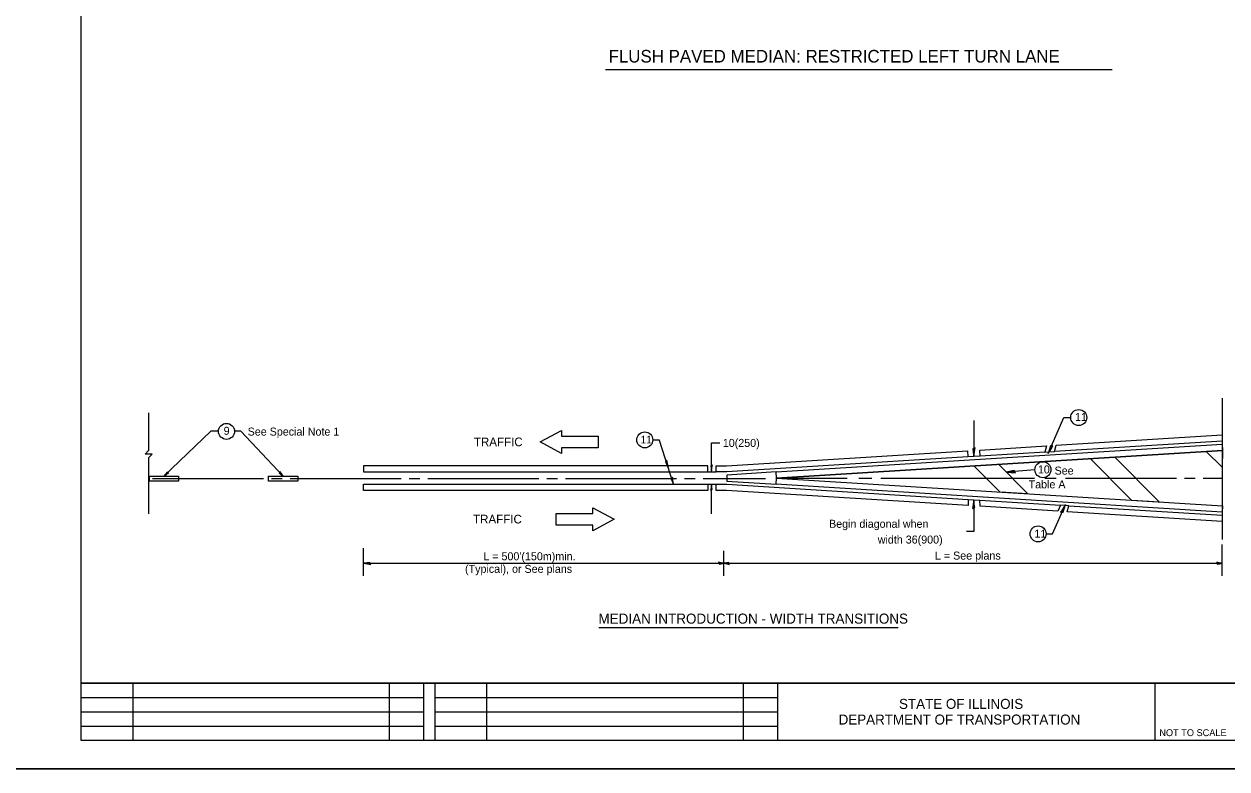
# Model space of a CAD drawing. Extents: x 97748 to 103048, y 77459 to 82153.
# Drawn here: x 99498 to 100550, y 77459 to 78110 of the extents above; entities that cross this region are included whole.
import ezdxf

# ---------------------------------------------------------------- set-up
doc = ezdxf.new("R2010")
doc.units = 0
for name, color, linetype in [('Sheets_50 Reference Boundary', 7, 'Continuous'), ('Sheets_General Details', 7, 'Continuous'), ('Sheets_Printer Plotting Border', 7, 'Continuous')]:
    doc.layers.add(name, color=color, linetype=linetype)

msp = doc.modelspace()

# ---------------------------------------------------------------- linework, layer by layer
at = {"layer": 'Sheets_50 Reference Boundary'}
msp.add_lwpolyline([(99547.7, 78533.5), (101122.7, 78533.5), (101122.7, 77533.5), (99547.7, 77533.5)], close=True, dxfattribs=at)
at = {"layer": 'Sheets_General Details'}
for p, q in [((100006, 78070), (100449.1, 78070)), ((100545.3, 77782.7), (100545.3, 77659.2)), ((99606.6, 77769.7), (99606.6, 77737)), ((100328.1, 77763.2), (100328.1, 77731.5)), ((100393.2, 77734.3), (100407, 77765.7)), ((100407, 77765.7), (100412.6, 77765.7)), ((100412.6, 77765.7), (100412.6, 77765.7)), ((99660.9, 77753.7), (99620, 77714.5)), ((99667.7, 77753.7), (99660.9, 77753.7)), ((99687.1, 77753.7), (99681.7, 77753.7)), ((99724.3, 77714.5), (99687.1, 77753.7)), ((100047.5, 77746.1), (100053.3, 77746.1)), ((100065.7, 77707.3), (100053.3, 77745.7)), ((100098.8, 77718.1), (100098.8, 77743.5)), ((100098.8, 77743.5), (100106, 77743.5)), ((100155.3, 77718.1), (100545.4, 77742.4)), ((99606.6, 77737), (99603.7, 77733.7)), ((99609.6, 77733.7), (99603.7, 77733.7)), ((99606.6, 77733.7), (99606.6, 77733.7)), ((99609.6, 77733.7), (99606.6, 77730.4)), ((100155.6, 77712.7), (100545.6, 77737)), ((100333.8, 77731.9), (100323, 77731.2)), ((100390.2, 77735.4), (100398.8, 77735.9)), ((99606.6, 77730.4), (99606.6, 77681.4)), ((100351.1, 77700.5), (100328.1, 77723.4)), ((100375.5, 77699), (100349.7, 77724.8)), ((100490.7, 77691.8), (100451.4, 77731.1)), ((99610, 77712.5), (99707.1, 77712.5)), ((99714.2, 77712.5), (99723.3, 77712.5)), ((99730.4, 77712.5), (99827.5, 77712.5)), ((99834.5, 77712.5), (99843.7, 77712.5)), ((99850.8, 77712.5), (99947.9, 77712.5)), ((99954.9, 77712.5), (99964.1, 77712.5)), ((99971.2, 77712.5), (100068.3, 77712.5)), ((100075.3, 77712.5), (100084.5, 77712.5)), ((100091.6, 77712.5), (100146, 77712.5)), ((100095.5, 77718.1), (100102.9, 77718.1)), ((100155.6, 77712.7), (100217.3, 77712.7)), ((100227.5, 77712.7), (100238.9, 77712.7)), ((100247, 77712.7), (100381.2, 77712.7)), ((100338.9, 77712.7), (100338.9, 77712.7)), ((100381.6, 77720.1), (100356.7, 77717.8)), ((100390.4, 77712.7), (100400.2, 77712.7)), ((100408.3, 77712.7), (100505.4, 77712.7)), ((100446.9, 77712.7), (100446.9, 77712.7)), ((100446.9, 77712.7), (100446.9, 77712.7)), ((100512.4, 77712.7), (100521.6, 77712.7)), ((100528.7, 77712.7), (100544.9, 77712.7)), ((100095.5, 77707.3), (100102.9, 77707.3)), ((100098.8, 77681.5), (100098.8, 77707.3)), ((100323.1, 77694.1), (100333.4, 77693.5)), ((100328.1, 77693.8), (100328.1, 77666.2)), ((100397, 77664), (100408.3, 77689.6)), ((100411.4, 77688.6), (100404, 77689.1)), ((100328.1, 77666.2), (100321.9, 77666.2)), ((100391.4, 77664), (100397, 77664)), ((100391.4, 77664), (100391.4, 77664)), ((99794.6, 77627.2), (99794.6, 77651.5)), ((100109.7, 77627.2), (100109.7, 77649.3)), ((100545.3, 77627.2), (100545.3, 77654.7)), ((99794.6, 77638.3), (100109.7, 77638.3)), ((100109.7, 77638.3), (100545.3, 77638.3)), ((100000.3, 77582), (100262.1, 77582)), ((99547.7, 77533.5), (101122.7, 77533.5)), ((99592.7, 77533.5), (99592.7, 77483.5)), ((99817, 77533.5), (99817, 77483.5)), ((99847, 77533.5), (99847, 77483.5)), ((99857, 77533.5), (99857, 77483.5)), ((99902, 77533.5), (99902, 77483.5)), ((100126.4, 77533.5), (100126.4, 77483.5)), ((100156.4, 77533.5), (100156.4, 77483.5)), ((100486.4, 77533.5), (100486.4, 77483.5)), ((99547.7, 77521), (99847, 77521)), ((99857, 77521), (100156.4, 77521)), ((99547.7, 77508.5), (99847, 77508.5)), ((99857, 77508.5), (100156.4, 77508.5)), ((99547.7, 77496), (99847, 77496)), ((99857, 77496), (100156.4, 77496)), ((101147.7, 77458.5), (99447.7, 77458.5))]:
    msp.add_line(p, q, dxfattribs=at)
for points in [[(99547.7, 78533.5), (101122.7, 78533.5), (101122.7, 77483.5), (99547.7, 77483.5)], [(99999.6, 77739.2), (99967.5, 77739.2), (99967.5, 77734.2), (99948.9, 77744.3), (99967.5, 77754.4), (99967.5, 77749.4), (99999.6, 77749.4)], [(100155.3, 77718.1), (100545.4, 77742.4), (100545.4, 77742.4), (100545.6, 77737), (100545.6, 77737), (100155.6, 77712.7)], [(100400.1, 77741.4), (100545.3, 77750.5), (100545.3, 77750.5), (100545.4, 77745.1), (100545.4, 77745.1), (100398.8, 77735.9)], [(100102.9, 77723.5), (100111.9, 77723.5), (100322.6, 77736.6), (100323, 77731.2), (100112.1, 77718.1), (100102.9, 77718.1)], [(100333.8, 77731.9), (100333.4, 77737.3), (100391.7, 77740.9), (100390.2, 77735.4)], [(100531.5, 77736.1), (100545.6, 77737), (100545.6, 77737), (100545.6, 77737), (100545.3, 77722.3), (100545.3, 77722.3)], [(100095.5, 77723.5), (99794.6, 77723.5), (99794.6, 77718.1), (100095.5, 77718.1)], [(100328.1, 77723.4), (100349.7, 77724.8), (100375.5, 77699), (100351.1, 77700.5)], [(100429.8, 77729.8), (100451.4, 77731.1), (100490.7, 77691.8), (100466.3, 77693.3)], [(99607.3, 77714.5), (99632.8, 77714.5), (99632.8, 77710.1), (99607.3, 77710.1)], [(99711.5, 77714.5), (99737, 77714.5), (99737, 77710.1), (99711.5, 77710.1)], [(100155.3, 77707.3), (100155.6, 77712.7), (100155.3, 77718.1), (100112.1, 77715.4), (100112.1, 77710)], [(100155.6, 77712.7), (100545.6, 77688.4), (100545.6, 77688.4), (100545.4, 77683), (100545.4, 77683), (100155.3, 77707.3)], [(100095.5, 77701.9), (99794.6, 77701.9), (99794.6, 77707.3), (100095.5, 77707.3)], [(100102.9, 77701.9), (100102.9, 77707.3), (100112.1, 77707.3), (100323.1, 77694.1), (100323.1, 77688.7), (100111.9, 77701.9)], [(100333.7, 77688.1), (100333.4, 77693.5), (100404, 77689.1), (100401.7, 77683.8)], [(99963, 77681.7), (99995, 77681.7), (99995, 77686.8), (100013.6, 77676.7), (99995, 77666.5), (99995, 77671.6), (99963, 77671.6)], [(100409.8, 77683.3), (100411.4, 77688.6), (100545.4, 77680.3), (100545.4, 77680.3), (100545.3, 77674.9), (100545.3, 77674.9)]]:
    msp.add_lwpolyline(points, close=True, dxfattribs=at)
for points in [[(100328.3, 77738.6), (100327.2, 77738.4), (100327.7, 77735.4), (100328.1, 77731.5), (100328.7, 77735.7), (100329.3, 77739.3), (100328.3, 77738.6), (100327.6, 77738.3), (100328.2, 77734.1), (100329, 77738.7), (100328.1, 77738), (100328.2, 77736.1), (100328.5, 77738)], [(100396.2, 77740.7), (100395.1, 77740.9), (100394.3, 77738), (100393.2, 77734.2), (100395.4, 77737.8), (100397.4, 77740.8), (100396.2, 77740.7), (100395.4, 77740.7), (100394.3, 77736.6), (100396.8, 77740.5), (100395.7, 77740.2), (100395.1, 77738.4), (100396.1, 77740)], [(100059.2, 77727.7), (100058.5, 77727.2), (100059.6, 77725), (100060.9, 77722.2), (100060.2, 77725.5), (100059.8, 77728.4), (100059.2, 77727.7), (100058.8, 77727.2), (100060.2, 77724.2), (100059.7, 77727.9), (100059.2, 77727.1), (100059.8, 77725.7), (100059.5, 77727.2)], [(100098.9, 77723.5), (100098.2, 77723.4), (100098.5, 77721.5), (100098.8, 77719), (100099.2, 77721.6), (100099.6, 77724), (100098.9, 77723.5), (100098.4, 77723.3), (100098.8, 77720.6), (100099.3, 77723.6), (100098.7, 77723.2), (100098.8, 77721.9), (100099, 77723.1)], [(99623.4, 77717.6), (99622.8, 77718), (99621.6, 77716.4), (99620, 77714.5), (99622.2, 77716.1), (99624.2, 77717.4), (99623.4, 77717.6), (99622.9, 77717.8), (99621.2, 77715.6), (99623.7, 77717.3), (99623, 77717.4), (99622.2, 77716.5), (99623.2, 77717.2)], [(99721.2, 77717.9), (99720.8, 77717.3), (99722.3, 77716.1), (99724.3, 77714.5), (99722.7, 77716.7), (99721.4, 77718.6), (99721.2, 77717.9), (99721, 77717.4), (99723.1, 77715.7), (99721.5, 77718.2), (99721.3, 77717.5), (99722.2, 77716.6), (99721.5, 77717.6)], [(100064, 77712.7), (100063.4, 77712.2), (100064.4, 77710.1), (100065.7, 77707.3), (100065.1, 77710.6), (100064.6, 77713.5), (100064, 77712.7), (100063.6, 77712.3), (100065.1, 77709.3), (100064.5, 77713), (100064.1, 77712.2), (100064.6, 77710.8), (100064.3, 77712.3)], [(100363.8, 77718.4), (100363.4, 77719.4), (100360.5, 77718.7), (100356.7, 77717.8), (100360.8, 77717.6), (100364.5, 77717.3), (100363.8, 77718.4), (100363.4, 77719), (100359.3, 77718), (100363.9, 77717.7), (100363.1, 77718.5), (100361.2, 77718.2), (100363.1, 77718.1)], [(100098.7, 77702.7), (100099.4, 77702.8), (100099.1, 77704.8), (100098.8, 77707.3), (100098.4, 77704.6), (100098, 77702.3), (100098.7, 77702.7), (100099.2, 77702.9), (100098.8, 77705.6), (100098.3, 77702.6), (100098.8, 77703.1), (100098.8, 77704.3), (100098.6, 77703.1)], [(100328, 77686.7), (100329.1, 77687), (100328.6, 77690), (100328.1, 77693.8), (100327.6, 77689.7), (100326.9, 77686.1), (100328, 77686.7), (100328.7, 77687), (100328.1, 77691.2), (100327.3, 77686.7), (100328.2, 77687.3), (100328.1, 77689.3), (100327.8, 77687.4)], [(100405.3, 77683.1), (100406.4, 77682.9), (100407.2, 77685.8), (100408.3, 77689.6), (100406.1, 77686), (100404.1, 77683), (100405.3, 77683.1), (100406.1, 77683.1), (100407.2, 77687.2), (100404.6, 77683.3), (100405.7, 77683.6), (100406.4, 77685.4), (100405.4, 77683.8)], [(99800.3, 77638.2), (99800.1, 77639.1), (99797.7, 77638.7), (99794.6, 77638.3), (99797.9, 77637.8), (99800.8, 77637.3), (99800.3, 77638.2), (99800, 77638.8), (99796.7, 77638.3), (99800.4, 77637.6), (99799.8, 77638.4), (99798.3, 77638.3), (99799.8, 77638)], [(100105.4, 77638.4), (100105.5, 77637.5), (100107.4, 77637.9), (100109.7, 77638.3), (100107.2, 77638.7), (100105, 77639.3), (100105.4, 77638.4), (100105.6, 77637.8), (100108.1, 77638.3), (100105.3, 77638.9), (100105.8, 77638.2), (100106.9, 77638.3), (100105.8, 77638.5)], [(100114, 77638.2), (100113.9, 77639.1), (100112, 77638.7), (100109.7, 77638.3), (100112.2, 77637.8), (100114.4, 77637.3), (100114, 77638.2), (100113.8, 77638.8), (100111.3, 77638.3), (100114, 77637.6), (100113.6, 77638.4), (100112.5, 77638.3), (100113.6, 77638)], [(100541, 77638.4), (100541.1, 77637.5), (100542.9, 77637.9), (100545.3, 77638.3), (100542.8, 77638.7), (100540.6, 77639.3), (100541, 77638.4), (100541.2, 77637.8), (100543.7, 77638.3), (100540.9, 77638.9), (100541.3, 77638.2), (100542.5, 77638.3), (100541.4, 77638.5)]]:
    msp.add_lwpolyline(points, dxfattribs=at)
for centre in [(100419.9, 77765.7), (99674.7, 77753.6), (100040.5, 77746.1), (100388.6, 77720.1), (100384.4, 77664)]:
    msp.add_circle(centre, 7, dxfattribs=at)
at = {"layer": 'Sheets_Printer Plotting Border'}
msp.add_lwpolyline([(99447.7, 77458.5), (101147.7, 77458.5), (101147.7, 78558.5), (99447.7, 78558.5)], close=True, dxfattribs=at)

# ---------------------------------------------------------------- texts
at = {"layer": 'Sheets_General Details'}
for s, height, p in [('FLUSH PAVED MEDIAN: RESTRICTED LEFT TURN LANE', 11.04, (100008.8, 78076)), ('11', 7, (100416.7, 77762.7)), ('9', 7, (99672.2, 77750.6)), ('See Special Note 1', 7, (99693.2, 77749.9)), ('TRAFFIC', 7.56, (99891, 77740.6)), ('11', 6.65, (100036.8, 77743.1)), ('10(250)', 7, (100108.7, 77740)), ('10', 7, (100384.2, 77716.8)), ('See', 7, (100398.8, 77715.8)), ('Table A', 7, (100376.1, 77703.8)), ('TRAFFIC', 7.56, (99890.3, 77673.1)), ('Begin diagonal when', 7, (100201.6, 77669.3)), ('width 36(900)', 7, (100244.2, 77655.5)), ('11', 7, (100381.2, 77660.7)), ("L = 500'(150m)min.", 7, (99899.3, 77640.9)), ('L = See plans', 7, (100294.2, 77641.5)), ('(Typical), or See plans', 7, (99883.3, 77629.9)), ('MEDIAN INTRODUCTION - WIDTH TRANSITIONS', 8.8, (100000, 77585.5)), ('STATE OF ILLINOIS', 8.75, (100262.8, 77511)), ('DEPARTMENT OF TRANSPORTATION', 8.75, (100210, 77497.3)), ('NOT TO SCALE', 6, (100490.4, 77487.2))]:
    msp.add_text(s, height=height, dxfattribs=at).set_placement(p)

doc.saveas('drawing.dxf')
